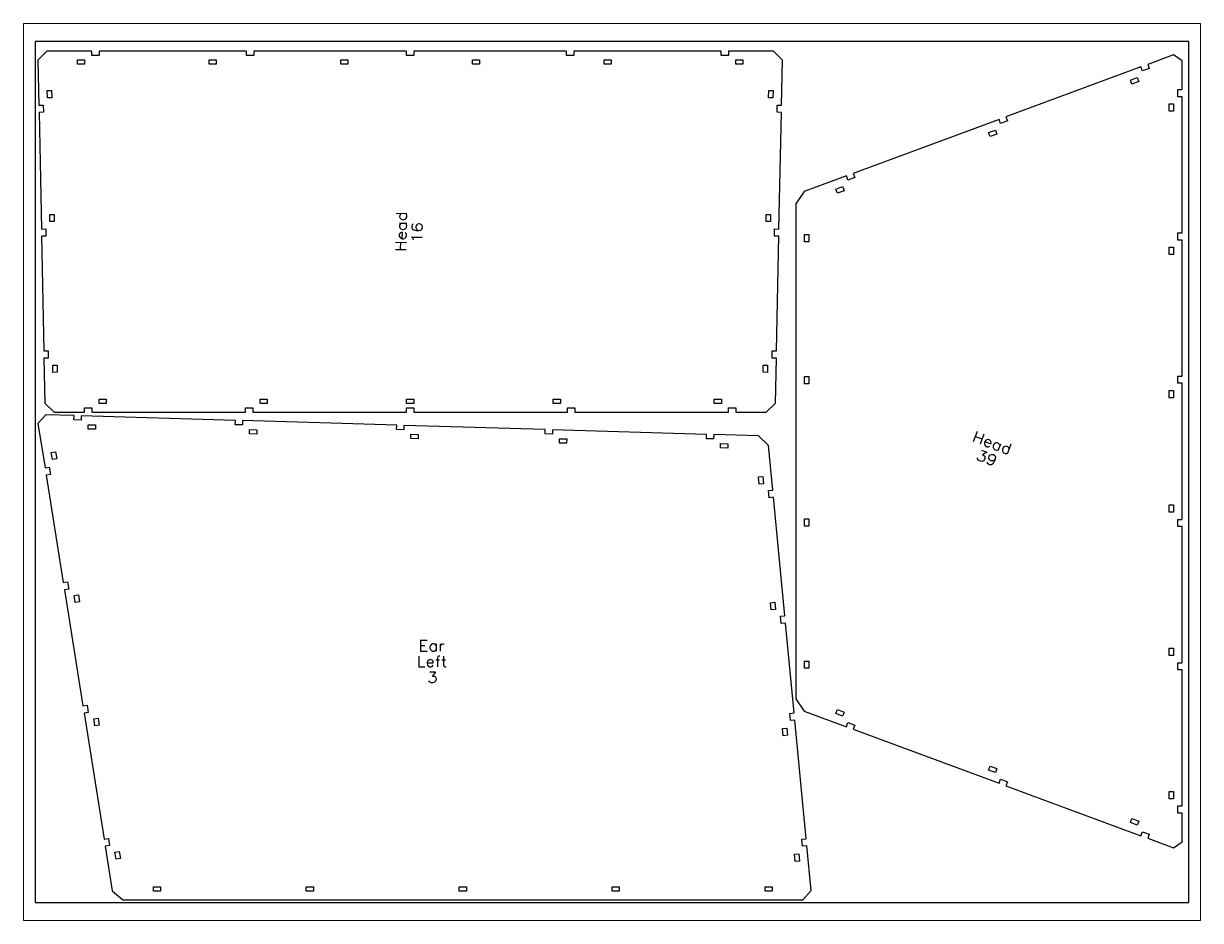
# Paper-space layout 'Layout' of a CAD drawing. Header units: millimetres, sheet in inches. Extents: x 0 to 10.5, y 0 to 8.
# The model-space entities are those that its viewports show. They can reach past a viewport. Long polylines and large blocks are cut down to what shows.
import ezdxf

# ---------------------------------------------------------------- set-up
doc = ezdxf.new("R2010")
doc.units = ezdxf.units.MM
doc.header["$MEASUREMENT"] = 0
for name, color, linetype, true_color in [('ear_left_cuts', 7, 'Continuous', 0xffffff), ('ear_left_marks', 7, 'Continuous', 0xffffff), ('head_cuts', 7, 'Continuous', 0xffffff), ('head_marks', 7, 'Continuous', 0xffffff), ('Sheet', 18, 'Continuous', 0x000000)]:
    doc.layers.add(name, color=color, linetype=linetype, true_color=true_color)

msp = doc.modelspace()

# ---------------------------------------------------------------- linework, layer by layer
at = {"layer": 'ear_left_cuts', "color": 7, "true_color": 0xffffff}
for points in [[(60.9, 2), (532.24, 2), (537.99, 8.32), (535.04, 39.33), (532.05, 39.05), (531.57, 44.02), (534.56, 44.31), (526.74, 126.52), (523.75, 126.24), (523.27, 131.21), (526.26, 131.5), (520.33, 193.8), (517.34, 193.51), (516.87, 198.49), (519.86, 198.78), (512.03, 280.99), (509.04, 280.7), (508.57, 285.68), (511.56, 285.97), (508.6, 316.97), (501.66, 323.48), (470.52, 324.41), (470.43, 321.41), (465.43, 321.56), (465.52, 324.56), (358.76, 327.72), (358.67, 324.72), (353.68, 324.87), (353.76, 327.87), (255.77, 330.78), (255.68, 327.78), (250.68, 327.92), (250.77, 330.92), (143.91, 334.09), (143.82, 331.09), (138.83, 331.24), (138.91, 334.24), (32.06, 337.41), (31.97, 334.41), (26.97, 334.56), (27.06, 337.56), (7.35, 338.14), (2, 332.06), (6.9, 301.3), (9.86, 301.77), (10.65, 296.83), (7.68, 296.36), (19.55, 221.86), (22.51, 222.33), (23.3, 217.39), (20.33, 216.92), (33.17, 136.33), (36.13, 136.8), (36.91, 131.86), (33.95, 131.39), (47.87, 43.97), (50.83, 44.44), (51.62, 39.5), (48.66, 39.03), (53.56, 8.27)], [(41.87, 331.11), (41.79, 328.12), (36.79, 328.26), (36.88, 331.26)], [(153.73, 327.8), (153.64, 324.8), (148.64, 324.95), (148.73, 327.95)], [(265.59, 324.48), (265.5, 321.48), (260.5, 321.63), (260.59, 324.63)], [(368.58, 321.43), (368.49, 318.43), (363.49, 318.58), (363.58, 321.58)], [(480.34, 318.11), (480.25, 315.12), (475.25, 315.26), (475.34, 318.26)], [(11.25, 312.11), (14.21, 312.59), (15, 307.65), (12.04, 307.18)], [(505.11, 290.37), (502.12, 290.09), (501.65, 295.07), (504.64, 295.35)], [(27.04, 212.93), (30.01, 213.4), (30.79, 208.46), (27.83, 207.99)], [(513.41, 203.19), (510.42, 202.9), (509.95, 207.88), (512.94, 208.16)], [(40.66, 127.4), (43.63, 127.87), (44.41, 122.93), (41.45, 122.46)], [(521.71, 116), (518.72, 115.71), (518.25, 120.69), (521.24, 120.97)], [(55.37, 35.04), (58.33, 35.51), (59.12, 30.57), (56.16, 30.1)], [(530.01, 28.81), (527.02, 28.52), (526.55, 33.5), (529.54, 33.78)], [(82.05, 8), (82.05, 11), (87.05, 11), (87.05, 8)], [(188.06, 8), (188.06, 11), (193.06, 11), (193.06, 8)], [(294.07, 8), (294.07, 11), (299.07, 11), (299.07, 8)], [(400.08, 8), (400.08, 11), (405.08, 11), (405.08, 8)], [(506.09, 8), (506.09, 11), (511.09, 11), (511.09, 8)]]:
    msp.add_lwpolyline(points, close=True, dxfattribs=at)
at = {"layer": 'ear_left_marks', "color": 7, "true_color": 0xffffff}
for points in [[(267.31, 181.91), (267.31, 174.41)], [(267.31, 181.91), (271.95, 181.91)], [(267.31, 178.34), (270.16, 178.34)], [(267.31, 174.41), (271.95, 174.41)], [(274.09, 178.34), (273.73, 177.27)], [(273.73, 177.27), (273.73, 176.56)], [(273.73, 176.56), (274.09, 175.49)], [(274.81, 179.06), (274.09, 178.34)], [(274.09, 175.49), (274.81, 174.77)], [(275.52, 179.41), (274.81, 179.06)], [(274.81, 174.77), (275.52, 174.41)], [(276.59, 179.41), (275.52, 179.41)], [(275.52, 174.41), (276.59, 174.41)], [(277.31, 179.06), (276.59, 179.41)], [(276.59, 174.41), (277.31, 174.77)], [(278.02, 178.34), (277.31, 179.06)], [(277.31, 174.77), (278.02, 175.49)], [(278.02, 179.41), (278.02, 174.41)], [(280.88, 179.41), (280.88, 174.41)], [(280.88, 177.27), (281.23, 178.34)], [(281.23, 178.34), (281.95, 179.06)], [(281.95, 179.06), (282.66, 179.41)], [(282.66, 179.41), (283.73, 179.41)], [(266.06, 170.91), (266.06, 163.41)], [(266.06, 163.41), (270.34, 163.41)], [(272.13, 167.34), (271.77, 166.27)], [(271.77, 166.27), (276.06, 166.27)], [(271.77, 166.27), (271.77, 165.56)], [(271.77, 165.56), (272.13, 164.49)], [(272.84, 168.06), (272.13, 167.34)], [(272.13, 164.49), (272.84, 163.77)], [(273.56, 168.41), (272.84, 168.06)], [(272.84, 163.77), (273.56, 163.41)], [(274.63, 168.41), (273.56, 168.41)], [(273.56, 163.41), (274.63, 163.41)], [(275.34, 168.06), (274.63, 168.41)], [(274.63, 163.41), (275.34, 163.77)], [(275.7, 167.7), (275.34, 168.06)], [(275.34, 163.77), (276.06, 164.49)], [(276.06, 166.99), (275.7, 167.7)], [(276.06, 166.27), (276.06, 166.99)], [(277.84, 168.41), (280.34, 168.41)], [(279.27, 170.56), (278.91, 169.49)], [(278.91, 169.49), (278.91, 163.41)], [(279.98, 170.91), (279.27, 170.56)], [(280.7, 170.91), (279.98, 170.91)], [(282.13, 168.41), (284.63, 168.41)], [(283.2, 170.91), (283.2, 164.84)], [(283.2, 164.84), (283.56, 163.77)], [(283.56, 163.77), (284.27, 163.41)], [(284.27, 163.41), (284.99, 163.41)], [(273.74, 159.91), (277.66, 159.91)], [(277.66, 159.91), (275.52, 157.06)], [(275.52, 157.06), (276.59, 157.06)], [(276.59, 157.06), (277.31, 156.7)], [(277.31, 156.7), (277.66, 156.34)], [(277.66, 156.34), (278.02, 155.27)], [(278.02, 155.27), (278.02, 154.56)], [(273.38, 153.13), (273.02, 153.84)], [(273.74, 152.77), (273.38, 153.13)], [(274.81, 152.41), (273.74, 152.77)], [(275.88, 152.41), (274.81, 152.41)], [(276.95, 152.77), (275.88, 152.41)], [(277.66, 153.49), (276.95, 152.77)], [(278.02, 154.56), (277.66, 153.49)]]:
    msp.add_lwpolyline(points, dxfattribs=at)
at = {"layer": 'head_cuts', "color": 7, "true_color": 0xffffff}
for points in [[(513.34, 346.32), (513.97, 377.46), (510.97, 377.52), (511.07, 382.52), (514.07, 382.46), (515.67, 461.92), (512.67, 461.98), (512.77, 466.98), (515.77, 466.92), (517.41, 547.79), (514.41, 547.85), (514.51, 552.85), (517.51, 552.79), (518.14, 583.93), (511.92, 590.28), (480.77, 590.28), (480.77, 587.28), (475.77, 587.28), (475.77, 590.28), (373.47, 590.28), (373.47, 587.28), (368.47, 587.28), (368.47, 590.28), (262.57, 590.28), (262.57, 587.28), (257.57, 587.28), (257.57, 590.28), (151.67, 590.28), (151.67, 587.28), (146.67, 587.28), (146.67, 590.28), (44.37, 590.28), (44.37, 587.28), (39.37, 587.28), (39.37, 590.28), (8.22, 590.28), (2, 583.93), (2.63, 552.79), (5.63, 552.85), (5.73, 547.85), (2.73, 547.79), (4.36, 466.92), (7.36, 466.98), (7.46, 461.98), (4.46, 461.92), (6.07, 382.46), (9.07, 382.52), (9.17, 377.52), (6.17, 377.46), (6.8, 346.32), (13.28, 339.97), (34.33, 339.97), (34.33, 342.97), (39.33, 342.97), (39.33, 339.97), (145.95, 339.97), (145.95, 342.97), (150.95, 342.97), (150.95, 339.97), (257.57, 339.97), (257.57, 342.97), (262.57, 342.97), (262.57, 339.97), (369.19, 339.97), (369.19, 342.97), (374.19, 342.97), (374.19, 339.97), (480.81, 339.97), (480.81, 342.97), (485.81, 342.97), (485.81, 339.97), (506.86, 339.97)], [(533.31, 132.77), (562.53, 121.95), (563.57, 124.76), (568.26, 123.03), (567.21, 120.21), (668.39, 82.74), (669.44, 85.56), (674.13, 83.82), (673.08, 81.01), (766.73, 46.33), (767.77, 49.14), (772.46, 47.4), (771.42, 44.59), (789.41, 37.93), (795.36, 42.07), (795.36, 62.01), (792.36, 62.01), (792.36, 67.01), (795.36, 67.01), (795.36, 161.33), (792.36, 161.33), (792.36, 166.33), (795.36, 166.33), (795.36, 260.65), (792.36, 260.65), (792.36, 265.65), (795.36, 265.65), (795.36, 359.97), (792.36, 359.97), (792.36, 364.97), (795.36, 364.97), (795.36, 459.3), (792.36, 459.3), (792.36, 464.3), (795.36, 464.3), (795.36, 558.62), (792.36, 558.62), (792.36, 563.62), (795.36, 563.62), (795.36, 583.56), (789.41, 587.7), (771.42, 581.04), (772.46, 578.22), (767.77, 576.49), (766.73, 579.3), (673.08, 544.62), (674.13, 541.81), (669.44, 540.07), (668.39, 542.89), (567.21, 505.42), (568.26, 502.6), (563.57, 500.87), (562.53, 503.68), (533.31, 492.86), (527.36, 484.31), (527.36, 141.32)], [(34.37, 584.28), (34.37, 581.28), (29.37, 581.28), (29.37, 584.28)], [(125.65, 584.28), (125.65, 581.28), (120.65, 581.28), (120.65, 584.28)], [(216.93, 584.28), (216.93, 581.28), (211.93, 581.28), (211.93, 584.28)], [(308.21, 584.28), (308.21, 581.28), (303.21, 581.28), (303.21, 584.28)], [(399.49, 584.28), (399.49, 581.28), (394.49, 581.28), (394.49, 584.28)], [(490.77, 584.28), (490.77, 581.28), (485.77, 581.28), (485.77, 584.28)], [(764.12, 571.94), (765.17, 569.13), (760.48, 567.39), (759.44, 570.2)], [(8.43, 562.9), (11.43, 562.97), (11.53, 557.97), (8.53, 557.91)], [(511.61, 557.91), (508.61, 557.97), (508.71, 562.97), (511.71, 562.9)], [(789.36, 548.62), (786.36, 548.62), (786.36, 553.62), (789.36, 553.62)], [(665.79, 535.52), (666.83, 532.71), (662.14, 530.97), (661.1, 533.79)], [(559.92, 496.32), (560.96, 493.5), (556.27, 491.77), (555.23, 494.58)], [(10.16, 477.04), (13.16, 477.1), (13.26, 472.1), (10.26, 472.04)], [(509.88, 472.04), (506.88, 472.1), (506.98, 477.1), (509.98, 477.04)], [(533.36, 463.16), (536.36, 463.16), (536.36, 458.16), (533.36, 458.16)], [(789.36, 449.3), (786.36, 449.3), (786.36, 454.3), (789.36, 454.3)], [(12.27, 372.58), (15.27, 372.64), (15.37, 367.64), (12.37, 367.58)], [(507.77, 367.58), (504.77, 367.64), (504.87, 372.64), (507.87, 372.58)], [(533.36, 364.6), (536.36, 364.6), (536.36, 359.6), (533.36, 359.6)], [(789.36, 349.97), (786.36, 349.97), (786.36, 354.97), (789.36, 354.97)], [(44.33, 345.97), (44.33, 348.97), (49.33, 348.97), (49.33, 345.97)], [(155.95, 345.97), (155.95, 348.97), (160.95, 348.97), (160.95, 345.97)], [(257.57, 345.97), (257.57, 348.97), (262.57, 348.97), (262.57, 345.97)], [(359.19, 345.97), (359.19, 348.97), (364.19, 348.97), (364.19, 345.97)], [(470.81, 345.97), (470.81, 348.97), (475.81, 348.97), (475.81, 345.97)], [(789.36, 270.65), (786.36, 270.65), (786.36, 275.65), (789.36, 275.65)], [(533.36, 266.03), (536.36, 266.03), (536.36, 261.03), (533.36, 261.03)], [(789.36, 171.33), (786.36, 171.33), (786.36, 176.33), (789.36, 176.33)], [(533.36, 167.47), (536.36, 167.47), (536.36, 162.47), (533.36, 162.47)], [(555.23, 131.05), (556.27, 133.86), (560.96, 132.13), (559.92, 129.31)], [(661.1, 91.84), (662.14, 94.66), (666.83, 92.92), (665.79, 90.11)], [(789.36, 72.01), (786.36, 72.01), (786.36, 77.01), (789.36, 77.01)], [(759.44, 55.43), (760.48, 58.24), (765.17, 56.5), (764.12, 53.69)]]:
    msp.add_lwpolyline(points, close=True, dxfattribs=at)
at = {"layer": 'head_marks', "color": 7, "true_color": 0xffffff}
for points in [[(250.32, 477.82), (257.82, 477.67)], [(252.79, 476.34), (252.77, 475.27)], [(252.77, 475.27), (253.12, 474.55)], [(253.17, 477.05), (252.79, 476.34)], [(253.12, 474.55), (253.81, 473.82)], [(253.89, 477.75), (253.17, 477.05)], [(253.81, 473.82), (254.88, 473.44)], [(254.88, 473.44), (255.59, 473.43)], [(255.59, 473.43), (256.67, 473.77)], [(256.67, 473.77), (257.4, 474.46)], [(257.45, 476.96), (256.75, 477.69)], [(257.4, 474.46), (257.77, 475.17)], [(257.79, 476.24), (257.45, 476.96)], [(257.77, 475.17), (257.79, 476.24)], [(252.66, 469.56), (252.64, 468.49)], [(252.64, 468.49), (252.98, 467.77)], [(253.03, 470.27), (252.66, 469.56)], [(252.69, 470.99), (257.68, 470.89)], [(252.98, 467.77), (253.68, 467.04)], [(253.76, 470.97), (253.03, 470.27)], [(253.68, 467.04), (254.74, 466.66)], [(254.74, 466.66), (255.46, 466.65)], [(255.46, 466.65), (256.53, 466.98)], [(256.53, 466.98), (257.26, 467.68)], [(257.31, 470.18), (256.61, 470.91)], [(257.26, 467.68), (257.63, 468.39)], [(257.66, 469.46), (257.31, 470.18)], [(257.63, 468.39), (257.66, 469.46)], [(261.14, 468.85), (261.13, 468.14)], [(261.13, 468.14), (261.47, 467.06)], [(261.52, 469.92), (261.14, 468.85)], [(261.47, 467.06), (262.52, 466.32)], [(262.24, 470.26), (261.52, 469.92)], [(262.52, 466.32), (264.3, 465.93)], [(264.37, 469.5), (263.99, 468.44)], [(263.99, 468.44), (263.99, 468.08)], [(263.99, 468.08), (264.32, 467)], [(264.3, 465.93), (266.09, 465.89)], [(264.32, 467), (265.02, 466.27)], [(265.1, 470.2), (264.37, 469.5)], [(265.02, 466.27), (266.09, 465.89)], [(266.18, 470.54), (265.1, 470.2)], [(266.09, 465.89), (267.52, 466.22)], [(266.54, 470.53), (266.18, 470.54)], [(267.6, 470.15), (266.54, 470.53)], [(267.52, 466.22), (268.25, 466.92)], [(268.3, 469.42), (267.6, 470.15)], [(268.25, 466.92), (268.63, 467.99)], [(268.64, 468.34), (268.3, 469.42)], [(268.63, 467.99), (268.64, 468.34)], [(249.92, 457.83), (257.42, 457.68)], [(252.53, 463.13), (252.51, 462.06)], [(252.51, 462.06), (252.85, 461.34)], [(252.9, 463.84), (252.53, 463.13)], [(252.85, 461.34), (253.55, 460.61)], [(253.26, 464.19), (252.9, 463.84)], [(253.98, 464.53), (253.26, 464.19)], [(253.39, 452.76), (253.49, 457.75)], [(253.55, 460.61), (254.61, 460.23)], [(254.7, 464.52), (253.98, 464.53)], [(254.61, 460.23), (254.7, 464.52)], [(254.61, 460.23), (255.33, 460.22)], [(255.33, 460.22), (256.4, 460.55)], [(256.4, 460.55), (257.13, 461.25)], [(257.18, 463.75), (256.48, 464.48)], [(257.13, 461.25), (257.5, 461.96)], [(257.53, 463.03), (257.18, 463.75)], [(257.5, 461.96), (257.53, 463.03)], [(262.04, 460.26), (260.99, 461.35)], [(260.99, 461.35), (268.49, 461.2)], [(262.39, 459.54), (262.04, 460.26)], [(249.82, 452.83), (257.32, 452.68)], [(653.11, 326.53), (650.51, 319.5)], [(651.87, 323.18), (656.56, 321.45)], [(657.8, 324.8), (655.2, 317.76)], [(658.28, 318.9), (658.25, 317.78)], [(658.53, 319.57), (658.28, 318.9)], [(659.24, 320.46), (658.53, 319.57)], [(658.53, 319.57), (662.55, 318.09)], [(660.16, 320.88), (659.24, 320.46)], [(660.95, 320.96), (660.16, 320.88)], [(661.96, 320.59), (660.95, 320.96)], [(662.5, 320.01), (661.96, 320.59)], [(662.71, 319.55), (662.5, 320.01)], [(662.55, 318.09), (662.8, 318.76)], [(662.8, 318.76), (662.71, 319.55)], [(666.19, 318.64), (665.27, 318.22)], [(666.98, 318.73), (666.19, 318.64)], [(667.98, 318.36), (666.98, 318.73)], [(668.53, 317.78), (667.98, 318.36)], [(656.16, 313.68), (659.84, 312.31)], [(659.84, 312.31), (656.84, 310.38)], [(656.84, 310.38), (657.84, 310)], [(658.25, 317.78), (658.67, 316.86)], [(658.67, 316.86), (659.22, 316.28)], [(659.22, 316.28), (660.22, 315.9)], [(660.22, 315.9), (661.01, 315.99)], [(661.01, 315.99), (661.93, 316.41)], [(661.44, 309.43), (662.15, 310.31)], [(662.15, 310.31), (663.07, 310.74)], [(663.07, 310.74), (664.2, 310.7)], [(664.2, 310.7), (664.53, 310.57)], [(664.31, 316.67), (664.28, 315.54)], [(664.28, 315.54), (664.7, 314.63)], [(664.56, 317.34), (664.31, 316.67)], [(664.53, 310.57), (665.41, 309.87)], [(665.27, 318.22), (664.56, 317.34)], [(664.7, 314.63), (665.24, 314.04)], [(665.24, 314.04), (666.25, 313.67)], [(666.25, 313.67), (667.04, 313.76)], [(667.04, 313.76), (667.96, 314.18)], [(669.32, 317.86), (667.59, 313.17)], [(668.95, 316.86), (668.53, 317.78)], [(670.68, 314.32), (670.64, 313.19)], [(670.64, 313.19), (671.06, 312.27)], [(670.92, 314.99), (670.68, 314.32)], [(671.63, 315.87), (670.92, 314.99)], [(671.06, 312.27), (671.61, 311.69)], [(671.61, 311.69), (672.61, 311.31)], [(672.55, 316.29), (671.63, 315.87)], [(673.34, 316.38), (672.55, 316.29)], [(672.61, 311.31), (673.41, 311.4)], [(674.35, 316), (673.34, 316.38)], [(673.41, 311.4), (674.32, 311.82)], [(676.56, 317.85), (673.95, 310.82)], [(674.89, 315.42), (674.35, 316)], [(675.32, 314.5), (674.89, 315.42)], [(653.47, 307.44), (653.38, 308.23)], [(653.68, 306.98), (653.47, 307.44)], [(654.56, 306.27), (653.68, 306.98)], [(655.56, 305.9), (654.56, 306.27)], [(656.69, 305.86), (655.56, 305.9)], [(657.61, 306.28), (656.69, 305.86)], [(658.32, 307.16), (657.61, 306.28)], [(657.84, 310), (658.39, 309.42)], [(658.56, 307.83), (658.32, 307.16)], [(658.39, 309.42), (658.6, 308.96)], [(658.6, 308.96), (658.56, 307.83)], [(660.38, 304.5), (660.29, 305.29)], [(661.26, 303.79), (660.38, 304.5)], [(661.93, 303.54), (661.26, 303.79)], [(661.28, 307.97), (661.32, 309.1)], [(661.7, 307.05), (661.28, 307.97)], [(661.32, 309.1), (661.44, 309.43)], [(662.58, 306.34), (661.7, 307.05)], [(663.05, 303.5), (661.93, 303.54)], [(662.92, 306.22), (662.58, 306.34)], [(664.05, 306.18), (662.92, 306.22)], [(664.1, 304.26), (663.05, 303.5)], [(664.96, 306.61), (664.05, 306.18)], [(665.05, 305.81), (664.1, 304.26)], [(665.67, 307.49), (664.96, 306.61)], [(665.67, 307.49), (665.05, 305.81)], [(665.41, 309.87), (665.83, 308.95)], [(665.83, 308.95), (665.67, 307.49)]]:
    msp.add_lwpolyline(points, dxfattribs=at)
at = {"layer": 'Sheet', "color": 18, "true_color": 0x000000}
msp.add_lwpolyline([(0, 0), (800, 0), (800, 597), (0, 597)], close=True, dxfattribs=at)

psp = doc.layouts.new('Layout')

# ---------------------------------------------------------------- viewports
at = {"layer": '0'}
psp.add_viewport(center=(5.25, 4), size=(10.5, 8), view_center_point=(400, 298.5), view_height=621.71429, dxfattribs=at)

doc.saveas('drawing.dxf')
